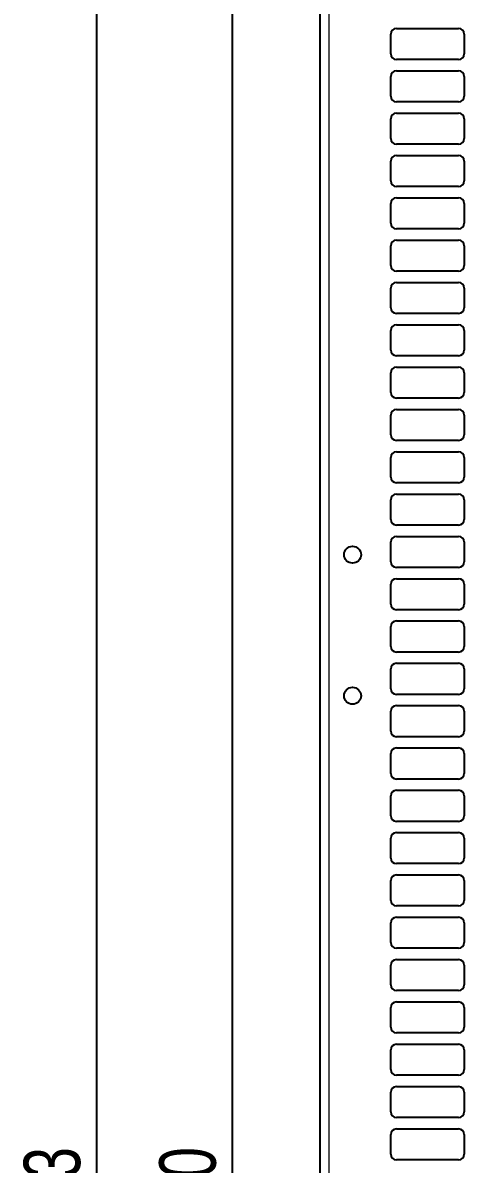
# Model space of a CAD drawing. Header units: millimetres. Extents: x -1002 to 1216, y 148 to 1990.
# Drawn here: x -1001.8 to -845.6, y 1095.8 to 1500.3 of the extents above; entities that cross this region are included whole.
import ezdxf

# ---------------------------------------------------------------- set-up
doc = ezdxf.new("R2010")
doc.units = ezdxf.units.MM
doc.layers.add('FORMAT', color=7, linetype='Continuous')
doc.styles.add('SLDTEXTSTYLE0', font='TXT', dxfattribs={"width": 0.75})
doc.dimstyles.new('SLDDIMSTYLE0', dxfattribs={"dimtxt": 20, "dimasz": 10, "dimexe": 0, "dimexo": 0.0625, "dimgap": 5, "dimtad": 2, "dimdec": 1, "dimrnd": 1e-09, "dimzin": 12, "dimdsep": 46, "dimtxsty": 'SLDTEXTSTYLE0', "dimsah": 1, "dimcen": 0.09, "dimadec": 0, "dimazin": 3, "dimtfac": 1, "dimtofl": 0, "dimtmove": 0, "dimatfit": 3, "dimfxl": 0, "dimfrac": 2, "dimtolj": 1, "dimtzin": 12, "dimarcsym": 0})

# ---------------------------------------------------------------- blocks, each defined once
blk = doc.blocks.new('_D')
at = {"layer": 'FORMAT'}
for p, q in [((-868.08, 1828.3), (-976.72, 1828.3)), ((-975.72, 1828.3), (-975.72, 345.28)), ((-868.08, 345.28), (-976.72, 345.28))]:
    blk.add_line(p, q, dxfattribs=at)
for points in [[(-975.72, 1828.3), (-977.25, 1818.3), (-974.18, 1818.3)], [(-975.72, 345.28), (-974.18, 355.28), (-977.25, 355.28)]]:
    blk.add_solid(points, dxfattribs=at)
at = {"layer": 'FORMAT', "insert": (-1001.5, 1057.23), "char_height": 20, "attachment_point": 1, "rotation": 90, "style": 'SLDTEXTSTYLE0'}
blk.add_mtext('1483', dxfattribs=at)
blk = doc.blocks.new('_D_5')
at = {"layer": 'FORMAT'}
for p, q in [((-881.58, 1811.79), (-928.72, 1811.79)), ((-927.72, 1811.79), (-927.72, 361.79)), ((-881.58, 361.79), (-928.72, 361.79))]:
    blk.add_line(p, q, dxfattribs=at)
for points in [[(-927.72, 1811.79), (-929.25, 1801.79), (-926.18, 1801.79)], [(-927.72, 361.79), (-926.18, 371.79), (-929.25, 371.79)]]:
    blk.add_solid(points, dxfattribs=at)
at = {"layer": 'FORMAT', "insert": (-953.5, 1057.23), "char_height": 20, "attachment_point": 1, "rotation": 90, "style": 'SLDTEXTSTYLE0'}
blk.add_mtext('1450', dxfattribs=at)

msp = doc.modelspace()

# ---------------------------------------------------------------- linework, layer by layer
at = {"color": 7, "linetype": 'Continuous', "lineweight": 25}
for p, q in [((-896.57, 345.29), (-896.57, 1828.29)), ((-869.57, 1498.29), (-847.57, 1498.29)), ((-871.57, 1489.29), (-871.57, 1496.29)), ((-845.57, 1496.29), (-845.57, 1489.29)), ((-847.57, 1487.29), (-869.57, 1487.29)), ((-871.57, 1474.29), (-871.57, 1481.29)), ((-869.57, 1483.29), (-847.57, 1483.29)), ((-845.57, 1481.29), (-845.57, 1474.29)), ((-847.57, 1472.29), (-869.57, 1472.29)), ((-871.57, 1459.29), (-871.57, 1466.29)), ((-869.57, 1468.29), (-847.57, 1468.29)), ((-845.57, 1466.29), (-845.57, 1459.29)), ((-847.57, 1457.29), (-869.57, 1457.29)), ((-869.57, 1453.29), (-847.57, 1453.29)), ((-871.57, 1444.29), (-871.57, 1451.29)), ((-845.57, 1451.29), (-845.57, 1444.29)), ((-847.57, 1442.29), (-869.57, 1442.29)), ((-871.57, 1429.29), (-871.57, 1436.29)), ((-869.57, 1438.29), (-847.57, 1438.29)), ((-845.57, 1436.29), (-845.57, 1429.29)), ((-847.57, 1427.29), (-869.57, 1427.29)), ((-871.57, 1414.29), (-871.57, 1421.29)), ((-869.57, 1423.29), (-847.57, 1423.29)), ((-845.57, 1421.29), (-845.57, 1414.29)), ((-847.57, 1412.29), (-869.57, 1412.29)), ((-869.57, 1408.29), (-847.57, 1408.29)), ((-871.57, 1399.29), (-871.57, 1406.29)), ((-845.57, 1406.29), (-845.57, 1399.29)), ((-847.57, 1397.29), (-869.57, 1397.29)), ((-869.57, 1393.29), (-847.57, 1393.29)), ((-871.57, 1384.29), (-871.57, 1391.29)), ((-845.57, 1391.29), (-845.57, 1384.29)), ((-847.57, 1382.29), (-869.57, 1382.29)), ((-871.57, 1369.29), (-871.57, 1376.29)), ((-869.57, 1378.29), (-847.57, 1378.29)), ((-845.57, 1376.29), (-845.57, 1369.29)), ((-847.57, 1367.29), (-869.57, 1367.29)), ((-869.57, 1363.29), (-847.57, 1363.29)), ((-871.57, 1354.29), (-871.57, 1361.29)), ((-845.57, 1361.29), (-845.57, 1354.29)), ((-847.57, 1352.29), (-869.57, 1352.29)), ((-869.57, 1348.29), (-847.57, 1348.29)), ((-871.57, 1339.29), (-871.57, 1346.29)), ((-845.57, 1346.29), (-845.57, 1339.29)), ((-847.57, 1337.29), (-869.57, 1337.29)), ((-871.57, 1324.29), (-871.57, 1331.29)), ((-869.57, 1333.29), (-847.57, 1333.29)), ((-845.57, 1331.29), (-845.57, 1324.29)), ((-847.57, 1322.29), (-869.57, 1322.29)), ((-871.57, 1309.29), (-871.57, 1316.29)), ((-869.57, 1318.29), (-847.57, 1318.29)), ((-845.57, 1316.29), (-845.57, 1309.29)), ((-847.57, 1307.29), (-869.57, 1307.29)), ((-869.57, 1303.29), (-847.57, 1303.29)), ((-871.57, 1294.29), (-871.57, 1301.29)), ((-845.57, 1301.29), (-845.57, 1294.29)), ((-847.57, 1292.29), (-869.57, 1292.29)), ((-869.57, 1288.29), (-847.57, 1288.29)), ((-871.57, 1279.29), (-871.57, 1286.29)), ((-845.57, 1286.29), (-845.57, 1279.29)), ((-847.57, 1277.29), (-869.57, 1277.29)), ((-871.57, 1264.29), (-871.57, 1271.29)), ((-869.57, 1273.29), (-847.57, 1273.29)), ((-845.57, 1271.29), (-845.57, 1264.29)), ((-847.57, 1262.29), (-869.57, 1262.29)), ((-869.57, 1258.29), (-847.57, 1258.29)), ((-871.57, 1249.29), (-871.57, 1256.29)), ((-845.57, 1256.29), (-845.57, 1249.29)), ((-847.57, 1247.29), (-869.57, 1247.29)), ((-869.57, 1243.29), (-847.57, 1243.29)), ((-871.57, 1234.29), (-871.57, 1241.29)), ((-845.57, 1241.29), (-845.57, 1234.29)), ((-847.57, 1232.29), (-869.57, 1232.29)), ((-871.57, 1219.29), (-871.57, 1226.29)), ((-869.57, 1228.29), (-847.57, 1228.29)), ((-845.57, 1226.29), (-845.57, 1219.29)), ((-847.57, 1217.29), (-869.57, 1217.29)), ((-871.57, 1204.29), (-871.57, 1211.29)), ((-869.57, 1213.29), (-847.57, 1213.29)), ((-845.57, 1211.29), (-845.57, 1204.29)), ((-847.57, 1202.29), (-869.57, 1202.29)), ((-869.57, 1198.29), (-847.57, 1198.29)), ((-871.57, 1189.29), (-871.57, 1196.29)), ((-845.57, 1196.29), (-845.57, 1189.29)), ((-847.57, 1187.29), (-869.57, 1187.29)), ((-871.57, 1174.29), (-871.57, 1181.29)), ((-869.57, 1183.29), (-847.57, 1183.29)), ((-845.57, 1181.29), (-845.57, 1174.29)), ((-847.57, 1172.29), (-869.57, 1172.29)), ((-871.57, 1159.29), (-871.57, 1166.29)), ((-869.57, 1168.29), (-847.57, 1168.29)), ((-845.57, 1166.29), (-845.57, 1159.29)), ((-847.57, 1157.29), (-869.57, 1157.29)), ((-869.57, 1153.29), (-847.57, 1153.29)), ((-871.57, 1144.29), (-871.57, 1151.29)), ((-845.57, 1151.29), (-845.57, 1144.29)), ((-847.57, 1142.29), (-869.57, 1142.29)), ((-869.57, 1138.29), (-847.57, 1138.29)), ((-871.57, 1129.29), (-871.57, 1136.29)), ((-845.57, 1136.29), (-845.57, 1129.29)), ((-847.57, 1127.29), (-869.57, 1127.29)), ((-871.57, 1114.29), (-871.57, 1121.29)), ((-869.57, 1123.29), (-847.57, 1123.29)), ((-845.57, 1121.29), (-845.57, 1114.29)), ((-847.57, 1112.29), (-869.57, 1112.29)), ((-871.57, 1099.29), (-871.57, 1106.29)), ((-869.57, 1108.29), (-847.57, 1108.29)), ((-845.57, 1106.29), (-845.57, 1099.29)), ((-847.57, 1097.29), (-869.57, 1097.29))]:
    msp.add_line(p, q, dxfattribs=at)
at = {"color": 8, "linetype": 'Continuous', "lineweight": 18}
msp.add_line((-893.47, 1828.29), (-893.47, 345.29), dxfattribs=at)
at = {"color": 7, "linetype": 'Continuous', "lineweight": 25}
for centre in [(-885.07, 1311.79), (-885.07, 1261.79)]:
    msp.add_circle(centre, 3, dxfattribs=at)
for centre, start, end in [((-869.57, 1496.29), 90, 180), ((-847.57, 1496.29), 0, 90), ((-869.57, 1489.29), 180, 270), ((-847.57, 1489.29), 270, 0), ((-869.57, 1481.29), 90, 180), ((-847.57, 1481.29), 0, 90), ((-869.57, 1474.29), 180, 270), ((-847.57, 1474.29), 270, 0), ((-869.57, 1466.29), 90, 180), ((-847.57, 1466.29), 0, 90), ((-869.57, 1459.29), 180, 270), ((-847.57, 1459.29), 270, 0), ((-869.57, 1451.29), 90, 180), ((-847.57, 1451.29), 0, 90), ((-869.57, 1444.29), 180, 270), ((-847.57, 1444.29), 270, 0), ((-869.57, 1436.29), 90, 180), ((-847.57, 1436.29), 0, 90), ((-869.57, 1429.29), 180, 270), ((-847.57, 1429.29), 270, 0), ((-869.57, 1421.29), 90, 180), ((-847.57, 1421.29), 0, 90), ((-869.57, 1414.29), 180, 270), ((-847.57, 1414.29), 270, 0), ((-869.57, 1406.29), 90, 180), ((-847.57, 1406.29), 0, 90), ((-869.57, 1399.29), 180, 270), ((-847.57, 1399.29), 270, 0), ((-869.57, 1391.29), 90, 180), ((-847.57, 1391.29), 0, 90), ((-869.57, 1384.29), 180, 270), ((-847.57, 1384.29), 270, 0), ((-869.57, 1376.29), 90, 180), ((-847.57, 1376.29), 0, 90), ((-869.57, 1369.29), 180, 270), ((-847.57, 1369.29), 270, 360), ((-869.57, 1361.29), 90, 180), ((-847.57, 1361.29), 0, 90), ((-869.57, 1354.29), 180, 270), ((-847.57, 1354.29), 270, 0), ((-869.57, 1346.29), 90, 180), ((-847.57, 1346.29), 0, 90), ((-869.57, 1339.29), 180, 270), ((-847.57, 1339.29), 270, 0), ((-869.57, 1331.29), 90, 180), ((-847.57, 1331.29), 0, 90), ((-869.57, 1324.29), 180, 270), ((-847.57, 1324.29), 270, 0), ((-869.57, 1316.29), 90, 180), ((-847.57, 1316.29), 0, 90), ((-869.57, 1309.29), 180, 270), ((-847.57, 1309.29), 270, 0), ((-869.57, 1301.29), 90, 180), ((-847.57, 1301.29), 0, 90), ((-869.57, 1294.29), 180, 270), ((-847.57, 1294.29), 270, 0), ((-869.57, 1286.29), 90, 180), ((-847.57, 1286.29), 0, 90), ((-869.57, 1279.29), 180, 270), ((-847.57, 1279.29), 270, 0), ((-869.57, 1271.29), 90, 180), ((-847.57, 1271.29), 0, 90), ((-869.57, 1264.29), 180, 270), ((-847.57, 1264.29), 270, 0), ((-869.57, 1256.29), 90, 180), ((-847.57, 1256.29), 0, 90), ((-869.57, 1249.29), 180, 270), ((-847.57, 1249.29), 270, 0), ((-869.57, 1241.29), 90, 180), ((-847.57, 1241.29), 0, 90), ((-869.57, 1234.29), 180, 270), ((-847.57, 1234.29), 270, 0), ((-869.57, 1226.29), 90, 180), ((-847.57, 1226.29), 0, 90), ((-869.57, 1219.29), 180, 270), ((-847.57, 1219.29), 270, 0), ((-869.57, 1211.29), 90, 180), ((-847.57, 1211.29), 0, 90), ((-869.57, 1204.29), 180, 270), ((-847.57, 1204.29), 270, 0), ((-869.57, 1196.29), 90, 180), ((-847.57, 1196.29), 0, 90), ((-869.57, 1189.29), 180, 270), ((-847.57, 1189.29), 270, 0), ((-869.57, 1181.29), 90, 180), ((-847.57, 1181.29), 0, 90), ((-869.57, 1174.29), 180, 270), ((-847.57, 1174.29), 270, 0), ((-869.57, 1166.29), 90, 180), ((-847.57, 1166.29), 0, 90), ((-869.57, 1159.29), 180, 270), ((-847.57, 1159.29), 270, 0), ((-869.57, 1151.29), 90, 180), ((-847.57, 1151.29), 0, 90), ((-869.57, 1144.29), 180, 270), ((-847.57, 1144.29), 270, 0), ((-869.57, 1136.29), 90, 180), ((-847.57, 1136.29), 0, 90), ((-869.57, 1129.29), 180, 270), ((-847.57, 1129.29), 270, 0), ((-869.57, 1121.29), 90, 180), ((-847.57, 1121.29), 0, 90), ((-869.57, 1114.29), 180, 270), ((-847.57, 1114.29), 270, 0), ((-869.57, 1106.29), 90, 180), ((-847.57, 1106.29), 0, 90), ((-869.57, 1099.29), 180, 270), ((-847.57, 1099.29), 270, 0)]:
    msp.add_arc(centre, 2, start, end, dxfattribs=at)

# ---------------------------------------------------------------- dimensions: what is measured, and where the dimension line sits
at = {"layer": 'FORMAT'}
for base, p1, p2, picture, middle in [((-975.72, 345.28), (-868.07, 1828.3), (-868.07, 345.28), '_D', (-975.72, 1086.79)), ((-927.72, 361.79), (-881.57, 1811.79), (-881.57, 361.79), '_D_5', (-927.72, 1086.79))]:
    dim = msp.add_linear_dim(base=base, p1=p1, p2=p2, angle=90, dimstyle='SLDDIMSTYLE0', dxfattribs=at)
    dim.commit()
    dim.dimension.update_dxf_attribs({"geometry": picture, "text_midpoint": middle, "dimtype": 160})

doc.saveas('drawing.dxf')
